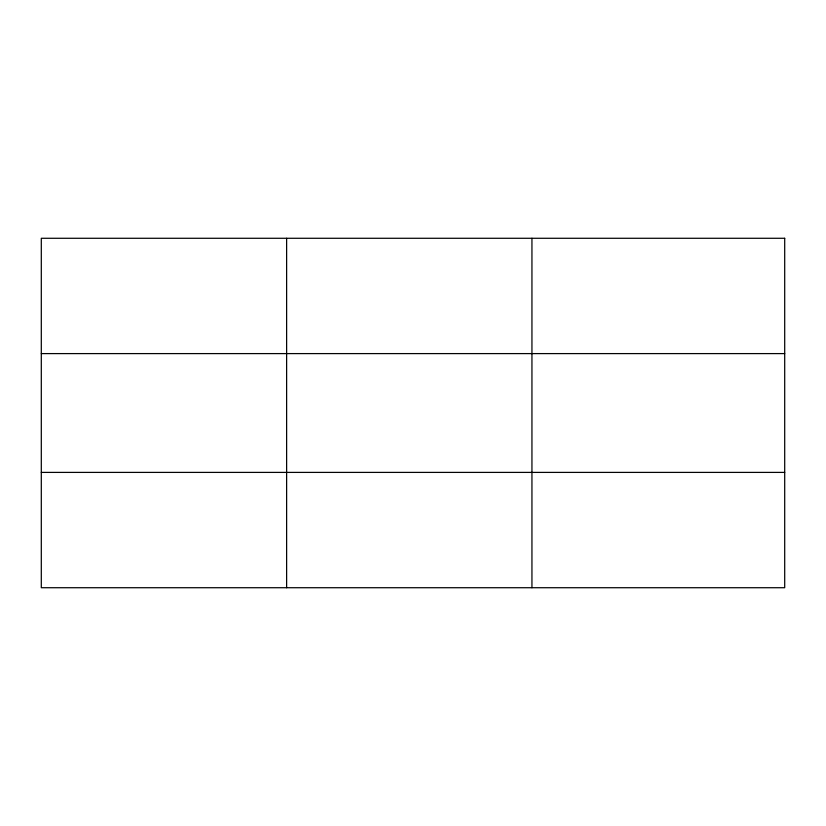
<?xml version="1.0" encoding="UTF-8"?>
<svg xmlns="http://www.w3.org/2000/svg" width="826" height="826" viewBox="0 0 826 826"><rect width="100%" height="100%" fill="white"/><g stroke="black" fill="none" stroke-linecap="round" stroke-linejoin="round"><path stroke-width="1.24" d="M286.622 238.28L286.622 587.72M531.944 238.28L531.944 587.72M41.3 353.6L784.7 353.6M41.3 472.4L784.7 472.4M784.7 238.28L784.7 587.72L41.3 587.72L41.3 238.28L784.7 238.28"/></g></svg>
